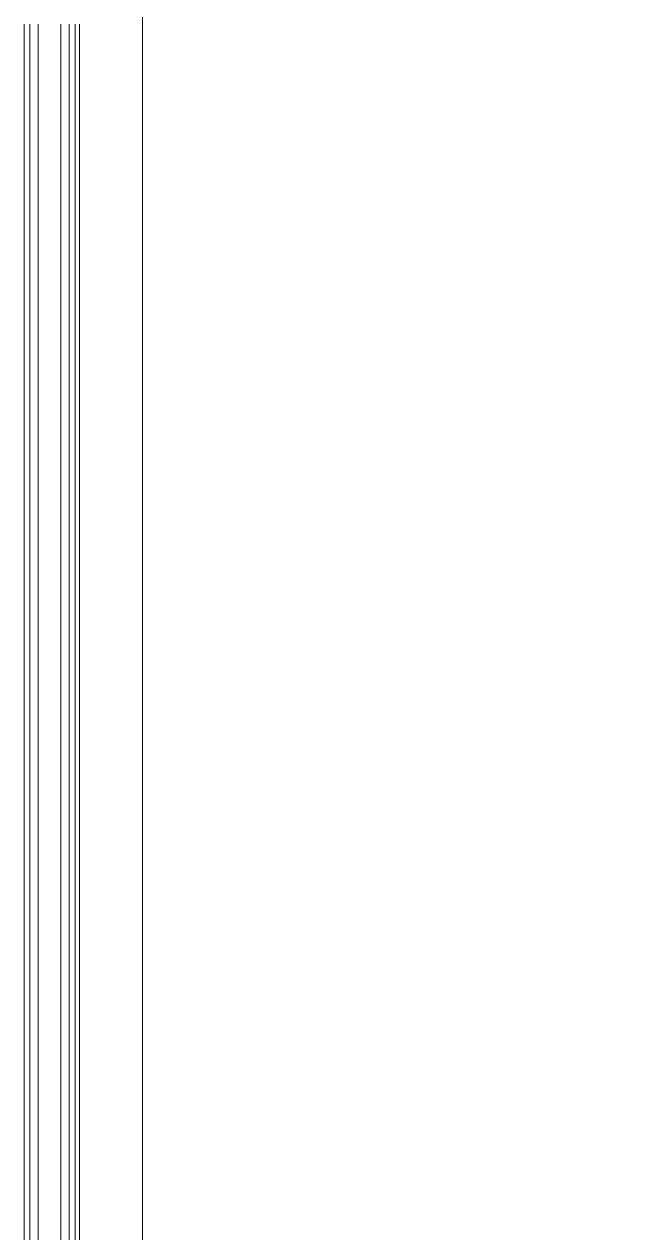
# Model space of a CAD drawing. Header units: metres. Extents: x -175 to 101, y -7 to 93.
# Drawn here: x 22.63 to 23.225, y 17.082 to 18.235 of the extents above; entities that cross this region are included whole.
import ezdxf

# ---------------------------------------------------------------- set-up
doc = ezdxf.new("R2010")
doc.units = ezdxf.units.M
doc.layers.add('DC_LINEA', color=251, linetype='Continuous', lineweight=9)
doc.layers.add('DC_TRANSPARENTE', color=251, linetype='Continuous', lineweight=9, transparency=0.4)

msp = doc.modelspace()

# ---------------------------------------------------------------- linework, layer by layer
at = {"layer": 'DC_LINEA', "color": 7, "lineweight": 0}
for p, q in [((22.6355, 18.2351), (22.6355, 16.4783)), ((22.6435, 16.4783), (22.6435, 18.2351)), ((22.6652, 18.2351), (22.6652, 16.4783)), ((22.6731, 16.4783), (22.6731, 18.2351))]:
    msp.add_line(p, q, dxfattribs=at)
at = {"layer": 'DC_LINEA', "color": 8, "lineweight": 0, "true_color": 0x767676}
for points in [[(22.6302, 16.4233), (22.6302, 16.4783), (22.6302, 18.2351)], [(22.6789, 16.4233), (22.6789, 16.4783), (22.6789, 18.2351)], [(22.6831, 16.4233), (22.6831, 16.4783), (22.6831, 18.2351)]]:
    msp.add_lwpolyline(points, dxfattribs=at)
at = {"layer": 'DC_TRANSPARENTE', "linetype": 'Continuous'}
msp.add_lwpolyline([(24.3655, 19.3106), (24.3655, 16.431), (22.7431, 16.431), (22.7431, 20.1596), (22.7431, 20.1596)], dxfattribs=at)

doc.saveas('drawing.dxf')
